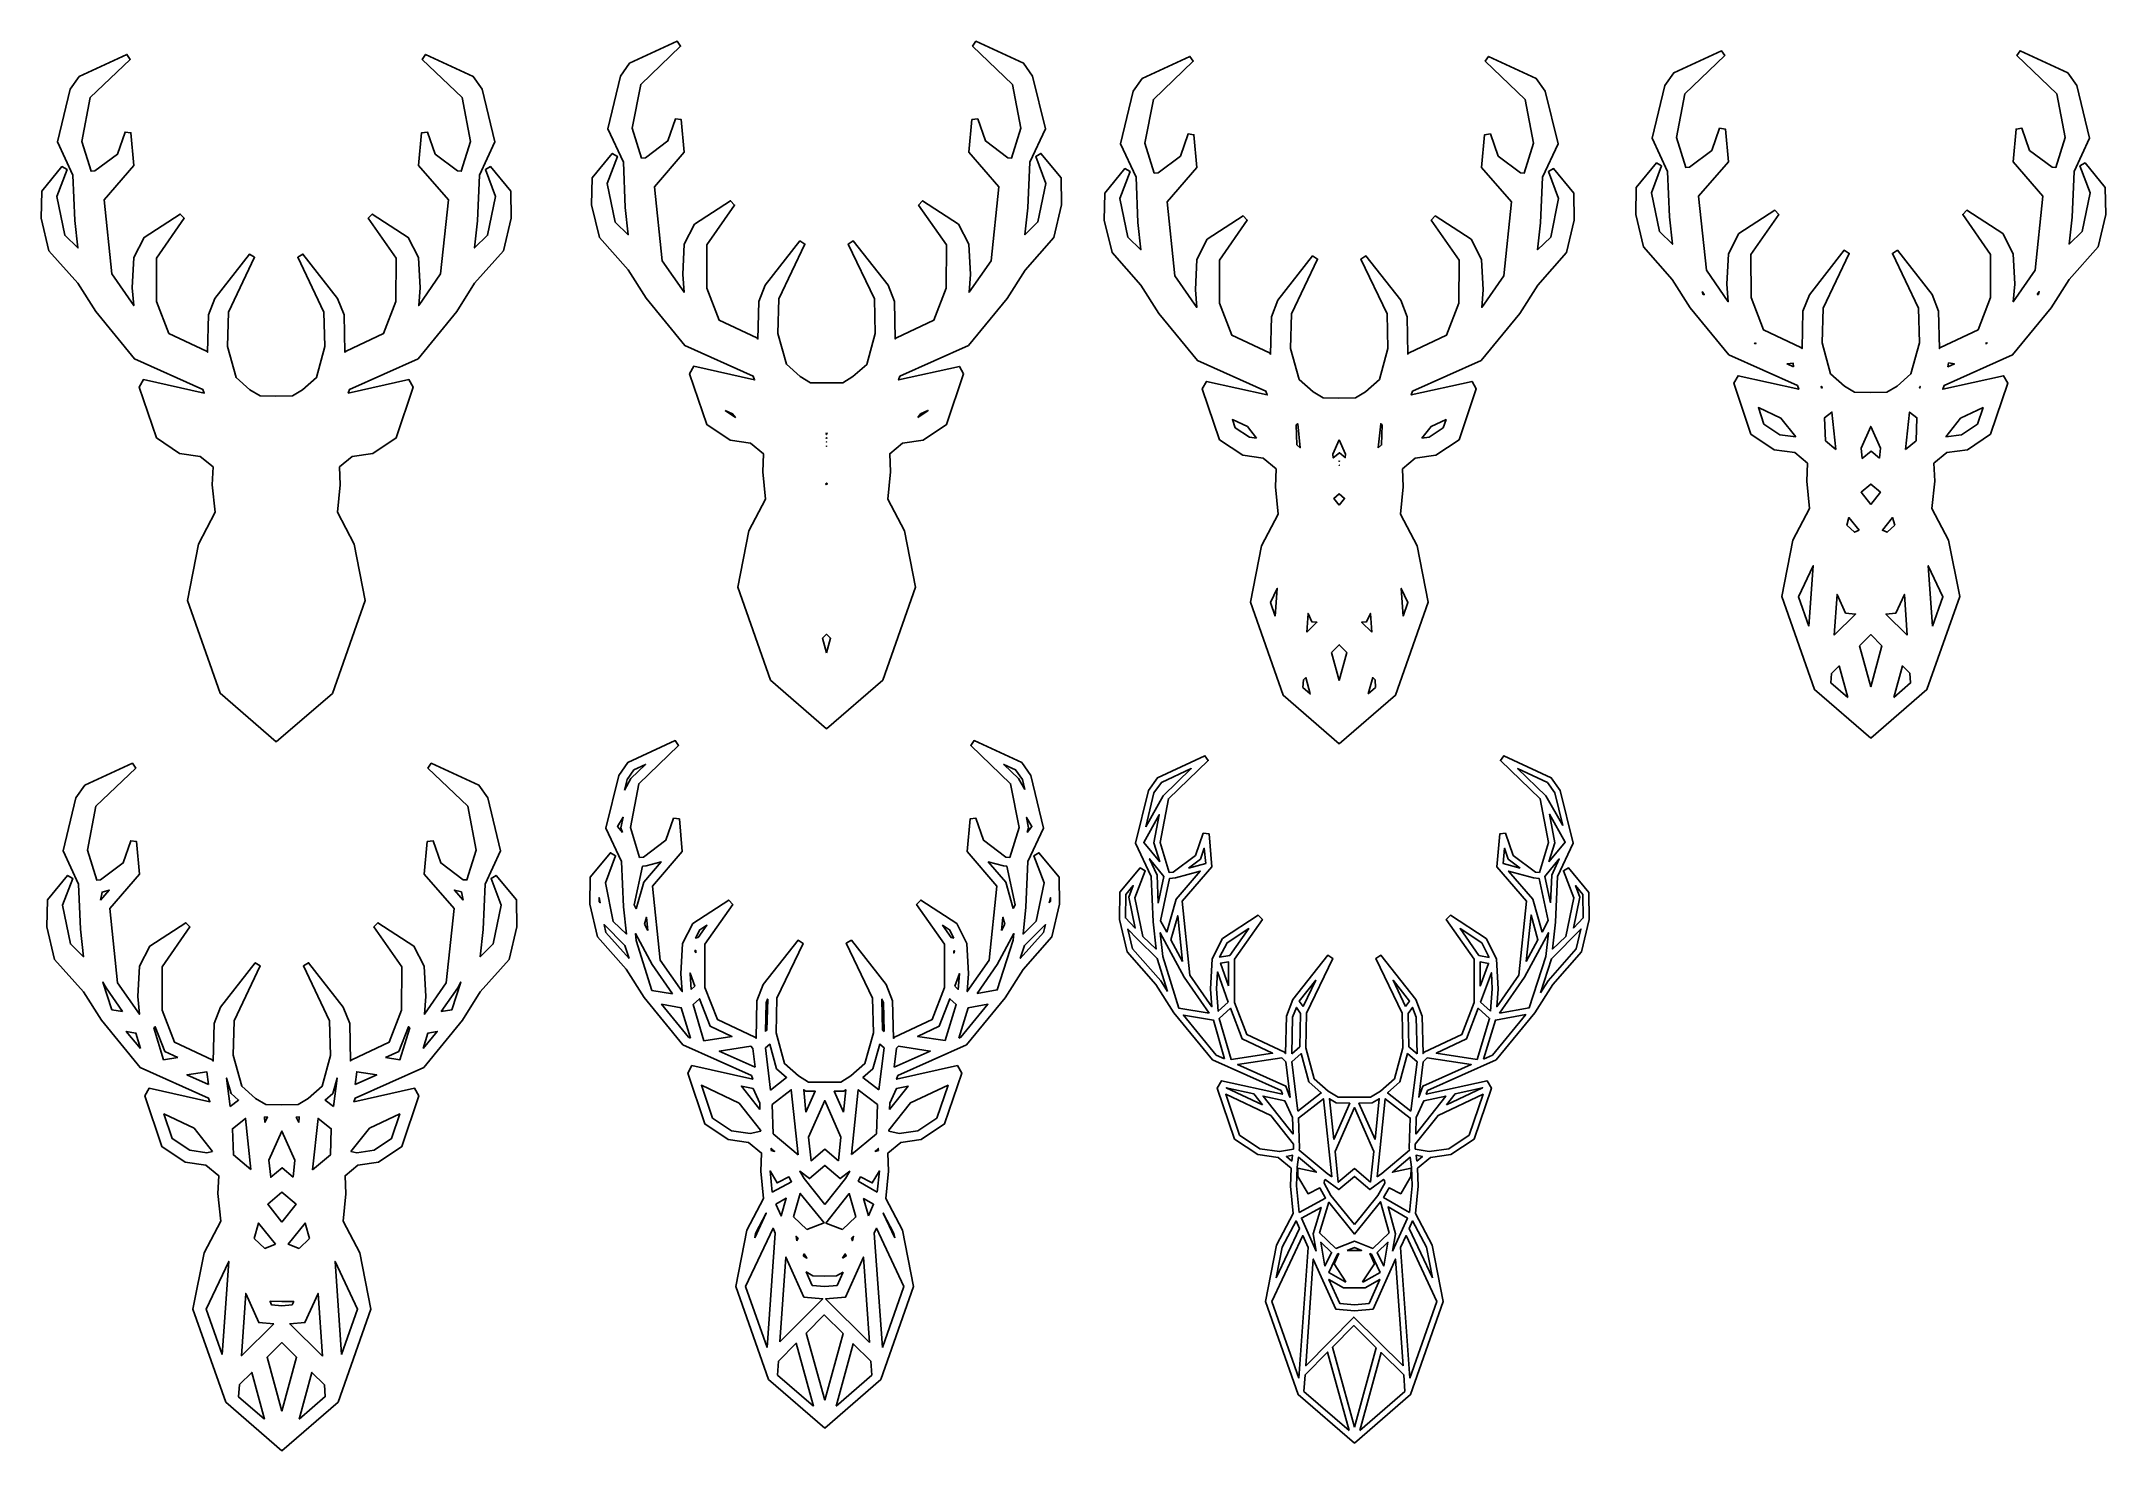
# Model space of a CAD drawing. Extents: x -512 to 316, y -116 to 449.
import ezdxf

# ---------------------------------------------------------------- set-up
doc = ezdxf.new("R2010")
doc.units = 0
doc.layers.add('Layer_1', color=7, linetype='CONTINUOUS')

msp = doc.modelspace()

# ---------------------------------------------------------------- linework, layer by layer
at = {"layer": 'Layer_1', "color": 7}
for points in [[(-196.545019, 173.598503), (-219.066639, 193.101173), (-232.198655, 230.393993), (-227.746213, 252.957983), (-221.060316, 265.690023), (-222.183327, 276.690773), (-221.884038, 283.873933), (-227.052716, 288.143433), (-235.286838, 289.309253), (-244.629936, 295.569333), (-251.510138, 315.943293), (-249.794479, 318.953963), (-225.407338, 313.524833), (-225.944773, 314.996573), (-253.416998, 327.285233), (-268.959879, 346.239523), (-276.1511, 357.599313), (-287.685706, 370.628321), (-290.774923, 383.655951), (-290.58372, 394.509035), (-282.482882, 404.323251), (-280.434469, 403.134865), (-284.531377, 392.327255), (-281.343974, 376.822259), (-276.089515, 371.722828), (-277.295557, 382.699893), (-278.066655, 400.853868), (-284.28643, 414.228762), (-279.164263, 435.365455), (-275.550012, 440.478321), (-256.462807, 449.307756), (-255.127486, 447.35232), (-271.107015, 432.034296), (-274.475142, 414.461304), (-270.773042, 402.476507), (-269.240322, 402.600531), (-260.263091, 409.326734), (-257.16014, 418.195583), (-254.836032, 417.905023), (-253.661943, 404.787476), (-265.578528, 390.999171), (-262.492412, 361.272821), (-253.699152, 348.629663), (-254.265524, 355.718633), (-253.606132, 367.882237), (-249.472018, 375.949962), (-235.063595, 385.330267), (-233.428552, 383.640447), (-244.58963, 367.641424), (-244.56069, 350.281243), (-239.611121, 337.432413), (-224.562944, 330.347573), (-224.09269, 329.869053), (-223.752658, 344.895523), (-221.176071, 351.471873), (-207.235237, 369.263126), (-205.210121, 368.00626), (-215.699403, 346.003473), (-216.051836, 332.163483), (-212.657883, 319.760633), (-207.078841, 314.829093), (-203.036611, 312.388983), (-196.702729, 312.294583), (-190.056519, 312.387883), (-186.013359, 314.831143), (-180.439539, 319.751773), (-177.041299, 332.155153), (-177.391669, 346.003403), (-187.883009, 368.009291), (-185.857299, 369.262961), (-171.916029, 351.472833), (-169.340479, 344.896493), (-169.000449, 329.871053), (-168.525019, 330.350613), (-153.479949, 337.434413), (-148.531409, 350.281173), (-148.502509, 367.64342), (-159.664619, 383.640377), (-158.026479, 385.329162), (-143.618059, 375.946791), (-139.486009, 367.8801), (-138.826619, 355.727873), (-139.396089, 348.632693), (-130.597659, 361.276884), (-127.513609, 390.999101), (-139.436399, 404.793608), (-138.256109, 417.907019), (-135.931109, 418.192589), (-132.830079, 409.330799), (-123.850739, 402.599918), (-122.320129, 402.478504), (-118.616999, 414.460202), (-121.989399, 432.038457), (-137.962589, 447.353283), (-136.632439, 449.305619), (-117.540059, 440.476184), (-113.928909, 435.364351), (-108.804709, 414.233033), (-115.025489, 400.851729), (-115.822339, 382.56034), (-117.002629, 371.726893), (-111.756439, 376.842861), (-108.560769, 392.328219), (-112.658709, 403.134795), (-110.612319, 404.323353), (-102.508419, 394.506896), (-102.320319, 383.656913), (-105.408499, 370.625152), (-116.964989, 357.575863), (-124.153289, 346.204383), (-139.677269, 327.283573), (-167.151499, 314.992373), (-167.686489, 313.523793), (-143.299189, 318.950823), (-141.583039, 315.946323), (-148.467509, 295.566203), (-157.808399, 289.309183), (-166.040459, 288.142333), (-171.208099, 283.870753), (-170.907349, 276.680503), (-172.032859, 265.690993), (-165.346959, 252.953783), (-160.894519, 230.392883), (-174.028599, 193.099043)], [(-417.28311, 168.30758), (-439.804726, 187.81025), (-452.936742, 225.10307), (-448.4843, 247.66706), (-441.798403, 260.3991), (-442.921414, 271.39985), (-442.622125, 278.58301), (-447.790803, 282.85251), (-456.024925, 284.01833), (-465.368023, 290.27841), (-472.248225, 310.65237), (-470.532566, 313.66304), (-446.145425, 308.23391), (-446.68286, 309.70565), (-474.155085, 321.99432), (-489.697966, 340.94861), (-496.889187, 352.308398), (-508.423793, 365.337398), (-511.51301, 378.365033), (-511.321807, 389.218117), (-503.220969, 399.032333), (-501.172556, 397.843947), (-505.269464, 387.036337), (-502.082061, 371.531341), (-496.827602, 366.431908), (-498.033644, 377.408975), (-498.804742, 395.56295), (-505.024517, 408.937844), (-499.90235, 430.074537), (-496.288099, 435.187403), (-477.200894, 444.016838), (-475.865573, 442.061402), (-491.845102, 426.743378), (-495.213229, 409.170386), (-491.511129, 397.185589), (-489.978409, 397.309613), (-481.001178, 404.035816), (-477.898227, 412.904665), (-475.574119, 412.614105), (-474.40003, 399.496558), (-486.316615, 385.708253), (-483.230499, 355.981898), (-474.437239, 343.33875), (-475.003611, 350.42772), (-474.344219, 362.591318), (-470.210105, 370.659044), (-455.801682, 380.039349), (-454.166639, 378.349529), (-465.327717, 362.350508), (-465.298777, 344.99033), (-460.349208, 332.1415), (-445.301031, 325.05666), (-444.830777, 324.57814), (-444.490745, 339.60461), (-441.914158, 346.18096), (-427.973326, 363.972208), (-425.948206, 362.715338), (-436.437486, 340.71256), (-436.789926, 326.87257), (-433.395966, 314.46971), (-427.816926, 309.53817), (-423.774696, 307.09806), (-417.44082, 307.00366), (-410.79461, 307.09696), (-406.75145, 309.54022), (-401.17763, 314.46085), (-397.77939, 326.86424), (-398.12976, 340.71249), (-408.6211, 362.718368), (-406.59539, 363.972038), (-392.65412, 346.18192), (-390.07857, 339.60558), (-389.73854, 324.58014), (-389.26311, 325.0597), (-374.21804, 332.1435), (-369.2695, 344.99026), (-369.2406, 362.352498), (-380.40271, 378.349459), (-378.76457, 380.038244), (-364.35615, 370.655873), (-360.2241, 362.589178), (-359.56471, 350.43696), (-360.13418, 343.34178), (-351.33575, 355.985968), (-348.2517, 385.708183), (-360.17449, 399.50269), (-358.9942, 412.616101), (-356.6692, 412.901671), (-353.56817, 404.039881), (-344.58883, 397.309), (-343.05822, 397.187586), (-339.35509, 409.169284), (-342.72749, 426.747539), (-358.70068, 442.062365), (-357.37053, 444.014701), (-338.27815, 435.185266), (-334.667, 430.073433), (-329.5428, 408.942115), (-335.76358, 395.560811), (-336.56043, 377.269422), (-337.74072, 366.435978), (-332.49453, 371.551943), (-329.29886, 387.037301), (-333.3968, 397.843877), (-331.35041, 399.032435), (-323.24651, 389.215978), (-323.05841, 378.365995), (-326.14659, 365.334238), (-337.70308, 352.284948), (-344.89138, 340.91347), (-360.41536, 321.99266), (-387.88959, 309.70145), (-388.42458, 308.23287), (-364.03728, 313.6599), (-362.32113, 310.6554), (-369.2056, 290.27528), (-378.54649, 284.01826), (-386.77855, 282.85141), (-391.94619, 278.57983), (-391.64544, 271.38958), (-392.77095, 260.40007), (-386.08505, 247.66286), (-381.63261, 225.10196), (-394.76669, 187.80812)], [(9.074047, 167.550884), (-13.44757, 187.053554), (-26.57959, 224.346374), (-22.12714, 246.910364), (-15.44125, 259.642404), (-16.56426, 270.643154), (-16.26497, 277.826314), (-21.43365, 282.095814), (-29.66777, 283.261634), (-39.01087, 289.521714), (-45.89107, 309.895674), (-44.17541, 312.906344), (-19.78827, 307.477214), (-20.3257, 308.948954), (-47.79793, 321.237614), (-63.34081, 340.191904), (-70.53203, 351.551694), (-82.06664, 364.580707), (-85.15585, 377.608339), (-84.96465, 388.461419), (-76.86381, 398.275639), (-74.8154, 397.087249), (-78.91231, 386.279639), (-75.7249, 370.774637), (-70.47045, 365.675207), (-71.67649, 376.652279), (-72.44759, 394.806249), (-78.66736, 408.181149), (-73.54519, 429.317839), (-69.93094, 434.430709), (-50.84374, 443.260139), (-49.50842, 441.304699), (-65.48795, 425.986679), (-68.85607, 408.413689), (-65.15397, 396.428889), (-63.62125, 396.552919), (-54.64402, 403.279119), (-51.54107, 412.147969), (-49.21696, 411.857409), (-48.04287, 398.739859), (-59.95946, 384.951559), (-56.87334, 355.225207), (-48.08008, 342.582044), (-48.64645, 349.671014), (-47.98706, 361.834617), (-43.85295, 369.902347), (-29.44453, 379.282649), (-27.80948, 377.592829), (-38.97056, 361.593807), (-38.94166, 344.233624), (-33.99209, 331.384794), (-18.94392, 324.299954), (-18.47366, 323.821434), (-18.13363, 338.847904), (-15.55704, 345.424254), (-1.61621, 363.215507), (0.40891, 361.958637), (-10.08037, 339.955854), (-10.43281, 326.115864), (-7.03885, 313.713014), (-1.45981, 308.781474), (2.58242, 306.341364), (8.916297, 306.246964), (15.562507, 306.340264), (19.605667, 308.783524), (25.179487, 313.704154), (28.577727, 326.107534), (28.227357, 339.955784), (17.736017, 361.961667), (19.761727, 363.215337), (33.702997, 345.425214), (36.278547, 338.848874), (36.618577, 323.823434), (37.094007, 324.302994), (52.139077, 331.386794), (57.087617, 344.233554), (57.116517, 361.595797), (45.954407, 377.592759), (47.592547, 379.281549), (62.000967, 369.899167), (66.133017, 361.832477), (66.792407, 349.680254), (66.222937, 342.585074), (75.021367, 355.229267), (78.105417, 384.951489), (66.182627, 398.745989), (67.362917, 411.859399), (69.687917, 412.144969), (72.788947, 403.283179), (81.768287, 396.552299), (83.298897, 396.430889), (87.002027, 408.412589), (83.629627, 425.990839), (67.656437, 441.305669), (68.986587, 443.257999), (88.078967, 434.428569), (91.690117, 429.316739), (96.814317, 408.185419), (90.593537, 394.804109), (89.796687, 376.512719), (88.616397, 365.679277), (93.862587, 370.795247), (97.058257, 386.280599), (92.960317, 397.087179), (95.006707, 398.275739), (103.110607, 388.459279), (103.298707, 377.609299), (100.210527, 364.577537), (88.654037, 351.528244), (81.465737, 340.156764), (65.941757, 321.235954), (38.467527, 308.944754), (37.932537, 307.476174), (62.319837, 312.903204), (64.035987, 309.898704), (57.151517, 289.518584), (47.810627, 283.261564), (39.578567, 282.094714), (34.410927, 277.823134), (34.711677, 270.632884), (33.586167, 259.643374), (40.272067, 246.906164), (44.724507, 224.345264), (31.590427, 187.051424)], [(222.252622, 169.818742), (199.731005, 189.321412), (186.598985, 226.614232), (191.051435, 249.178222), (197.737325, 261.910262), (196.614315, 272.911012), (196.913605, 280.094172), (191.744925, 284.363672), (183.510805, 285.529492), (174.167705, 291.789572), (167.287505, 312.163532), (169.003165, 315.174202), (193.390305, 309.745072), (192.852875, 311.216812), (165.380645, 323.505472), (149.837765, 342.459762), (142.646545, 353.819552), (131.111935, 366.848565), (128.022725, 379.876197), (128.213925, 390.729277), (136.314765, 400.543497), (138.363175, 399.355107), (134.266265, 388.547497), (137.453675, 373.042495), (142.708125, 367.943065), (141.502085, 378.920137), (140.730985, 397.074107), (134.511215, 410.449007), (139.633385, 431.585697), (143.247635, 436.698567), (162.334835, 445.527997), (163.670155, 443.572557), (147.690625, 428.254537), (144.322505, 410.681547), (148.024605, 398.696747), (149.557325, 398.820777), (158.534555, 405.546977), (161.637505, 414.415827), (163.961615, 414.125267), (165.135705, 401.007717), (153.219115, 387.219417), (156.305235, 357.493065), (165.098495, 344.849902), (164.532125, 351.938872), (165.191515, 364.102475), (169.325625, 372.170205), (183.734045, 381.550507), (185.369095, 379.860687), (174.208015, 363.861665), (174.236915, 346.501482), (179.186485, 333.652652), (194.234655, 326.567812), (194.704915, 326.089292), (195.044945, 341.115762), (197.621535, 347.692112), (211.562365, 365.483365), (213.587485, 364.226495), (203.098205, 342.223712), (202.745765, 328.383722), (206.139725, 315.980872), (211.718765, 311.049332), (215.760995, 308.609222), (222.094872, 308.514822), (228.741082, 308.608122), (232.784242, 311.051382), (238.358062, 315.972012), (241.756302, 328.375392), (241.405932, 342.223642), (230.914592, 364.229525), (232.940302, 365.483195), (246.881572, 347.693072), (249.457122, 341.116732), (249.797152, 326.091292), (250.272582, 326.570852), (265.317652, 333.654652), (270.266192, 346.501412), (270.295092, 363.863655), (259.132982, 379.860617), (260.771122, 381.549407), (275.179542, 372.167025), (279.311592, 364.100335), (279.970982, 351.948112), (279.401512, 344.852932), (288.199942, 357.497125), (291.283992, 387.219347), (279.361202, 401.013847), (280.541492, 414.127257), (282.866492, 414.412827), (285.967522, 405.551037), (294.946862, 398.820157), (296.477472, 398.698747), (300.180602, 410.680447), (296.808202, 428.258697), (280.835012, 443.573527), (282.165162, 445.525857), (301.257542, 436.696427), (304.868692, 431.584597), (309.992892, 410.453277), (303.772112, 397.071967), (302.975262, 378.780577), (301.794972, 367.947135), (307.041162, 373.063105), (310.236832, 388.548457), (306.138892, 399.355037), (308.185282, 400.543597), (316.289182, 390.727137), (316.477282, 379.877157), (313.389102, 366.845395), (301.832612, 353.796102), (294.644312, 342.424622), (279.120332, 323.503812), (251.646102, 311.212612), (251.111112, 309.744032), (275.498412, 315.171062), (277.214562, 312.166562), (270.330092, 291.786442), (260.989202, 285.529422), (252.757142, 284.362572), (247.589502, 280.090992), (247.890252, 272.900742), (246.764742, 261.911232), (253.450642, 249.174022), (257.903082, 226.613122), (244.769002, 189.319282)], [(154.673699, 348.906002), (155.021565, 347.821472), (155.477596, 347.733772)], [(289.005112, 347.737822), (289.459862, 347.816322), (289.815402, 348.907732)], [(175.622888, 328.435642), (175.738644, 328.067702), (176.226469, 328.142102)], [(268.245292, 328.145012), (268.751012, 328.069012), (268.862092, 328.437342)], [(191.253977, 318.765952), (191.080344, 320.287302), (188.707362, 319.931772)], [(253.412662, 320.298982), (253.219732, 318.784732), (255.798042, 319.930642)], [(202.501163, 310.248802), (202.863647, 310.511902), (202.419311, 310.909462)], [(241.626082, 310.523592), (241.982712, 310.242962), (242.058712, 310.886082)], [(-237.192666, 301.242373), (-237.152356, 301.122493), (-233.132965, 298.436343), (-234.261577, 299.858483)], [(-159.956039, 298.442553), (-155.940779, 301.120423), (-155.900479, 301.242373), (-158.829499, 299.857453)], [(192.146945, 290.620892), (186.20983, 298.099742), (177.158713, 302.376252), (179.406639, 295.792672), (185.800046, 291.525232)], [(208.236599, 285.582332), (206.674224, 300.631652), (203.721622, 298.323362), (204.030026, 289.097562)], [(236.241412, 285.569012), (240.458212, 289.095412), (240.762062, 298.322752), (237.810312, 300.629592)], [(252.323112, 290.629162), (258.697922, 291.528252), (265.094012, 295.802052), (267.323752, 302.376252), (258.275202, 298.099512)], [(-196.547079, 292.292023), (-196.749659, 291.843463), (-196.547079, 291.607823), (-196.346579, 291.843463)], [(-196.545019, 290.377923), (-196.695909, 290.251833), (-196.546049, 290.067863), (-196.396189, 290.249763)], [(-24.061937, 290.101774), (-27.769202, 294.759884), (-33.796741, 297.610354), (-32.67123, 294.312364), (-26.980622, 290.519314)], [(-7.914085, 287.422864), (-6.549828, 286.281844), (-7.558295, 295.909344), (-8.175102, 295.427004)], [(24.676497, 286.278664), (26.029967, 287.412884), (26.297447, 295.427004), (25.684897, 295.906064)], [(42.186827, 290.108134), (45.112137, 290.521384), (50.798607, 294.316494), (51.921017, 297.610354), (45.897617, 294.760914)], [(225.684952, 282.106682), (226.102492, 286.146752), (222.241232, 294.885232), (218.379972, 286.146752), (218.807112, 282.014502), (222.347682, 284.903412)], [(-196.546049, 287.035493), (-196.633949, 286.961093), (-196.547149, 286.859803), (-196.459249, 286.961093)], [(-196.545019, 288.705673), (-196.626619, 288.640573), (-196.547019, 288.543473), (-196.463319, 288.641673)], [(9.062657, 289.495084), (11.626837, 283.691824), (11.489377, 282.348234), (9.174277, 284.285074), (6.647297, 282.227314), (6.496407, 283.694924)], [(9.066787, 281.031524), (8.951037, 280.932324), (9.058527, 280.802094), (9.174277, 280.934394)], [(9.018217, 279.300364), (9.062617, 279.247664), (9.105017, 279.298264), (9.063717, 279.334464)], [(-196.547079, 271.435413), (-196.865409, 271.830223), (-196.545019, 272.098933), (-196.230829, 271.828153)], [(9.063367, 263.328144), (11.179327, 265.987474), (9.064727, 267.785824), (6.947027, 265.988514)], [(222.243302, 263.530042), (226.144872, 268.439302), (222.245362, 271.752802), (218.339662, 268.438272)], [(217.546942, 253.207162), (213.487245, 258.308652), (212.648018, 255.309352), (215.658757, 252.444252)], [(231.836512, 255.307292), (230.991082, 258.306592), (226.935522, 253.186492), (228.826872, 252.442352)], [(197.432228, 214.716652), (199.153236, 238.967202), (193.29143, 226.498862)], [(247.050052, 214.708222), (251.196572, 226.498712), (245.333362, 238.965132)], [(-16.593657, 218.787264), (-15.807143, 229.881154), (-18.490182, 224.178144)], [(34.718977, 218.792424), (36.614467, 224.178144), (33.934527, 229.881154)], [(207.600266, 211.138412), (216.182687, 219.621612), (212.12712, 219.995752), (208.760919, 227.481602)], [(236.873932, 211.121872), (235.723612, 227.479532), (232.355342, 219.983352), (228.303912, 219.618512)], [(-3.971455, 212.285094), (0.111267, 216.323324), (-1.936156, 216.510394), (-3.434772, 219.842494)], [(22.092337, 212.279254), (21.561117, 219.846624), (20.058367, 216.507294), (18.017147, 216.323324)], [(-196.545019, 204.019373), (-198.154219, 209.906353), (-196.546049, 211.499023), (-194.937879, 209.903253)], [(9.062657, 192.969714), (12.143017, 204.243204), (9.063687, 207.288224), (5.983777, 204.240344)], [(222.243402, 190.479902), (226.732952, 206.909212), (222.242262, 211.354422), (217.753652, 206.906112)], [(212.999419, 186.143562), (209.535031, 198.779472), (206.525396, 195.807042), (206.256677, 191.974722)], [(231.487182, 186.151822), (238.234052, 192.005732), (237.952932, 195.842182), (234.943302, 198.818752)], [(-4.360247, 194.143344), (-2.563507, 187.596414), (-5.529735, 190.165754), (-5.313726, 193.188824)], [(20.689167, 187.606944), (23.665047, 190.179404), (23.442887, 193.202054), (22.484057, 194.143344)], [(-197.30096, -106.859829), (-219.822577, -87.357159), (-232.954597, -50.064339), (-228.502147, -27.500349), (-221.816257, -14.768309), (-222.939267, -3.767559), (-222.639977, 3.415601), (-227.808657, 7.685101), (-236.042777, 8.850921), (-245.385877, 15.111001), (-252.266077, 35.484961), (-250.550417, 38.495631), (-226.163277, 33.066501), (-226.700707, 34.538241), (-254.172937, 46.826901), (-269.715817, 65.781191), (-276.907037, 77.140981), (-288.441647, 90.169994), (-291.530857, 103.197626), (-291.339657, 114.050706), (-283.238817, 123.864926), (-281.190407, 122.676536), (-285.287317, 111.868926), (-282.099907, 96.363924), (-276.845457, 91.264494), (-278.051497, 102.241566), (-278.822597, 120.395536), (-285.042367, 133.770436), (-279.920197, 154.907126), (-276.305947, 160.019996), (-257.218747, 168.849426), (-255.883427, 166.893986), (-271.862957, 151.575966), (-275.231077, 134.002976), (-271.528977, 122.018176), (-269.996257, 122.142206), (-261.019027, 128.868406), (-257.916077, 137.737256), (-255.591967, 137.446696), (-254.417877, 124.329146), (-266.334467, 110.540846), (-263.248347, 80.814494), (-254.455087, 68.171331), (-255.021457, 75.260301), (-254.362067, 87.423904), (-250.227957, 95.491634), (-235.819537, 104.871936), (-234.184487, 103.182116), (-245.345567, 87.183094), (-245.316667, 69.822911), (-240.367097, 56.974081), (-225.318927, 49.889241), (-224.848667, 49.410721), (-224.508637, 64.437191), (-221.932047, 71.013541), (-207.991217, 88.804794), (-205.966097, 87.547924), (-216.455377, 65.545141), (-216.807817, 51.705151), (-213.413857, 39.302301), (-207.834817, 34.370761), (-203.792587, 31.930651), (-197.45871, 31.836251), (-190.8125, 31.929551), (-186.76934, 34.372811), (-181.19552, 39.293441), (-177.79728, 51.696821), (-178.14765, 65.545071), (-188.63899, 87.550954), (-186.61328, 88.804624), (-172.67201, 71.014501), (-170.09646, 64.438161), (-169.75643, 49.412721), (-169.281, 49.892281), (-154.23593, 56.976081), (-149.28739, 69.822841), (-149.25849, 87.185084), (-160.4206, 103.182046), (-158.78246, 104.870836), (-144.37404, 95.488454), (-140.24199, 87.421764), (-139.5826, 75.269541), (-140.15207, 68.174361), (-131.35364, 80.818554), (-128.26959, 110.540776), (-140.19238, 124.335276), (-139.01209, 137.448686), (-136.68709, 137.734256), (-133.58606, 128.872466), (-124.60672, 122.141586), (-123.07611, 122.020176), (-119.37298, 134.001876), (-122.74538, 151.580126), (-138.71857, 166.894956), (-137.38842, 168.847286), (-118.29604, 160.017856), (-114.68489, 154.906026), (-109.56069, 133.774706), (-115.78147, 120.393396), (-116.57832, 102.102006), (-117.75861, 91.268564), (-112.51242, 96.384534), (-109.31675, 111.869886), (-113.41469, 122.676466), (-111.3683, 123.865026), (-103.2644, 114.048566), (-103.0763, 103.198586), (-106.16448, 90.166824), (-117.72097, 77.117531), (-124.90927, 65.746051), (-140.43325, 46.825241), (-167.90748, 34.534041), (-168.44247, 33.065461), (-144.05517, 38.492491), (-142.33902, 35.487991), (-149.22349, 15.107871), (-158.56438, 8.850851), (-166.79644, 7.684001), (-171.96408, 3.412421), (-171.66333, -3.777829), (-172.78884, -14.767339), (-166.10294, -27.504549), (-161.6505, -50.065449), (-174.78458, -87.359289)], [(-415.015235, -115.931261), (-437.536852, -96.428591), (-450.668872, -59.135771), (-446.216422, -36.571781), (-439.530532, -23.839741), (-440.653542, -12.838991), (-440.354252, -5.655831), (-445.522932, -1.386331), (-453.757052, -0.220511), (-463.100152, 6.039569), (-469.980352, 26.413529), (-468.264692, 29.424199), (-443.877552, 23.995069), (-444.414982, 25.466809), (-471.887212, 37.755469), (-487.430092, 56.709759), (-494.621312, 68.069549), (-506.155922, 81.098562), (-509.245132, 94.126194), (-509.053932, 104.979274), (-500.953092, 114.793494), (-498.904682, 113.605104), (-503.001592, 102.797494), (-499.814182, 87.292492), (-494.559732, 82.193062), (-495.765772, 93.170134), (-496.536872, 111.324104), (-502.756642, 124.699004), (-497.634472, 145.835694), (-494.020222, 150.948564), (-474.933022, 159.777994), (-473.597702, 157.822554), (-489.577232, 142.504534), (-492.945352, 124.931544), (-489.243252, 112.946744), (-487.710532, 113.070774), (-478.733302, 119.796974), (-475.630352, 128.665824), (-473.306242, 128.375264), (-472.132152, 115.257714), (-484.048742, 101.469414), (-480.962622, 71.743062), (-472.169362, 59.099899), (-472.735732, 66.188869), (-472.076342, 78.352472), (-467.942232, 86.420202), (-453.533812, 95.800504), (-451.898762, 94.110684), (-463.059842, 78.111662), (-463.030942, 60.751479), (-458.081372, 47.902649), (-443.033202, 40.817809), (-442.562942, 40.339289), (-442.222912, 55.365759), (-439.646322, 61.942109), (-425.705492, 79.733362), (-423.680372, 78.476492), (-434.169652, 56.473709), (-434.522092, 42.633719), (-431.128132, 30.230869), (-425.549092, 25.299329), (-421.506862, 22.859219), (-415.172985, 22.764819), (-408.526775, 22.858119), (-404.483615, 25.301379), (-398.909795, 30.222009), (-395.511555, 42.625389), (-395.861925, 56.473639), (-406.353265, 78.479522), (-404.327555, 79.733192), (-390.386285, 61.943069), (-387.810735, 55.366729), (-387.470705, 40.341289), (-386.995275, 40.820849), (-371.950205, 47.904649), (-367.001665, 60.751409), (-366.972765, 78.113652), (-378.134875, 94.110614), (-376.496735, 95.799404), (-362.088315, 86.417022), (-357.956265, 78.350332), (-357.296875, 66.198109), (-357.866345, 59.102929), (-349.067915, 71.747122), (-345.983865, 101.469344), (-357.906655, 115.263844), (-356.726365, 128.377254), (-354.401365, 128.662824), (-351.300335, 119.801034), (-342.320995, 113.070154), (-340.790385, 112.948744), (-337.087255, 124.930444), (-340.459655, 142.508694), (-356.432845, 157.823524), (-355.102695, 159.775854), (-336.010315, 150.946424), (-332.399165, 145.834594), (-327.274965, 124.703274), (-333.495745, 111.321964), (-334.292595, 93.030574), (-335.472885, 82.197132), (-330.226695, 87.313102), (-327.031025, 102.798454), (-331.128965, 113.605034), (-329.082575, 114.793594), (-320.978675, 104.977134), (-320.790575, 94.127154), (-323.878755, 81.095392), (-335.435245, 68.046099), (-342.623545, 56.674619), (-358.147525, 37.753809), (-385.621755, 25.462609), (-386.156745, 23.994029), (-361.769445, 29.421059), (-360.053295, 26.416559), (-366.937765, 6.036439), (-376.278655, -0.220581), (-384.510715, -1.387431), (-389.678355, -5.659011), (-389.377605, -12.849261), (-390.503115, -23.838771), (-383.817215, -36.575981), (-379.364775, -59.136881), (-392.498855, -96.430721)], [(-277.563911, 149.033176), (-275.0151, 153.613384), (-269.117786, 159.296758), (-273.853412, 157.095342), (-276.546788, 153.291957)], [(-117.07952, 149.281865), (-118.0345, 153.295057), (-120.72891, 157.093275), (-125.46351, 159.298825), (-119.56412, 153.615451)], [(15.121667, -112.907455), (-7.39995, -93.404785), (-20.53197, -56.111965), (-16.07952, -33.547975), (-9.39363, -20.815935), (-10.51664, -9.815185), (-10.21735, -2.632025), (-15.38603, 1.637475), (-23.62015, 2.803295), (-32.96325, 9.063375), (-39.84345, 29.437335), (-38.12779, 32.448005), (-13.74065, 27.018875), (-14.27808, 28.490615), (-41.75031, 40.779275), (-57.29319, 59.733565), (-64.48441, 71.093355), (-76.01902, 84.122368), (-79.10823, 97.15), (-78.91703, 108.00308), (-70.81619, 117.8173), (-68.76778, 116.62891), (-72.86469, 105.8213), (-69.67728, 90.316298), (-64.42283, 85.216868), (-65.62887, 96.19394), (-66.39997, 114.34791), (-72.61974, 127.72281), (-67.49757, 148.8595), (-63.88332, 153.97237), (-44.79612, 162.8018), (-43.4608, 160.84636), (-59.44033, 145.52834), (-62.80845, 127.95535), (-59.10635, 115.97055), (-57.57363, 116.09458), (-48.5964, 122.82078), (-45.49345, 131.68963), (-43.16934, 131.39907), (-41.99525, 118.28152), (-53.91184, 104.49322), (-50.82572, 74.766868), (-42.03246, 62.123705), (-42.59883, 69.212675), (-41.93944, 81.376278), (-37.80533, 89.444008), (-23.39691, 98.82431), (-21.76186, 97.13449), (-32.92294, 81.135468), (-32.89404, 63.775285), (-27.94447, 50.926455), (-12.8963, 43.841615), (-12.42604, 43.363095), (-12.08601, 58.389565), (-9.50942, 64.965915), (4.43141, 82.757168), (6.45653, 81.500298), (-4.03275, 59.497515), (-4.38519, 45.657525), (-0.99123, 33.254675), (4.58781, 28.323135), (8.63004, 25.883025), (14.963917, 25.788625), (21.610127, 25.881925), (25.653287, 28.325185), (31.227107, 33.245815), (34.625347, 45.649195), (34.274977, 59.497445), (23.783637, 81.503328), (25.809347, 82.756998), (39.750617, 64.966875), (42.326167, 58.390535), (42.666197, 43.365095), (43.141627, 43.844655), (58.186697, 50.928455), (63.135237, 63.775215), (63.164137, 81.137458), (52.002027, 97.13442), (53.640167, 98.82321), (68.048587, 89.440828), (72.180637, 81.374138), (72.840027, 69.221915), (72.270557, 62.126735), (81.068987, 74.770928), (84.153037, 104.49315), (72.230247, 118.28765), (73.410537, 131.40106), (75.735537, 131.68663), (78.836567, 122.82484), (87.815907, 116.09396), (89.346517, 115.97255), (93.049647, 127.95425), (89.677247, 145.5325), (73.704057, 160.84733), (75.034207, 162.79966), (94.126587, 153.97023), (97.737737, 148.8584), (102.861937, 127.72708), (96.641157, 114.34577), (95.844307, 96.05438), (94.664017, 85.220938), (99.910207, 90.336908), (103.105877, 105.82226), (99.007937, 116.62884), (101.054327, 117.8174), (109.158227, 108.00094), (109.346327, 97.15096), (106.258147, 84.119198), (94.701657, 71.069905), (87.513357, 59.698425), (71.989377, 40.777615), (44.515147, 28.486415), (43.980157, 27.017835), (68.367457, 32.444865), (70.083607, 29.440365), (63.199137, 9.060245), (53.858247, 2.803225), (45.626187, 1.636375), (40.458547, -2.635205), (40.759297, -9.825455), (39.633787, -20.814965), (46.319687, -33.552175), (50.772127, -56.113075), (37.638047, -93.406915)], [(-68.555933, 134.27458), (-61.607519, 146.727568), (-50.282352, 157.632547), (-62.280873, 152.087121), (-65.261044, 147.865482)], [(98.703077, 134.785805), (95.532237, 147.868582), (92.550507, 152.086413), (80.564677, 157.63026), (91.909727, 146.696561)], [(-278.455505, 132.046111), (-279.015889, 133.902959), (-278.200435, 138.081516), (-280.362577, 134.354611)], [(-116.13074, 132.043642), (-114.21768, 134.354611), (-116.36329, 138.052579), (-115.5654, 133.890558)], [(-62.897683, 120.19435), (-65.262077, 127.841898), (-63.099935, 139.10426), (-69.317643, 128.002095)], [(93.163397, 120.172082), (99.743867, 128.147822), (93.329787, 139.331635), (95.534267, 127.837215)], [(-51.396113, 117.740273), (-44.500553, 119.597439), (-45.046256, 125.682856), (-46.557275, 121.360641)], [(81.667457, 117.733989), (76.828477, 121.363742), (75.318487, 125.681824), (74.774847, 119.597439)], [(-272.881896, 101.403652), (-269.849428, 112.053933), (-262.829217, 120.233214), (-268.965857, 118.585032), (-270.342516, 118.430002), (-273.681848, 102.938442)], [(-121.6623, 101.509878), (-120.90048, 102.939476), (-124.24183, 118.429563), (-125.61853, 118.583997), (-131.72566, 120.223176), (-124.64288, 112.039695)], [(-63.527817, 103.643892), (-61.242685, 114.408092), (-67.02631, 121.439188), (-64.008406, 114.943461)], [(-60.077896, 91.970187), (-56.344792, 105.255162), (-46.683365, 116.522692), (-56.671386, 113.810713), (-58.964786, 113.597806), (-62.571737, 96.596332)], [(90.390787, 92.047737), (92.890537, 96.693413), (89.240117, 113.597806), (86.912607, 113.807612), (76.959737, 116.521658), (86.650097, 105.32751)], [(93.807287, 103.810291), (94.280637, 114.949662), (97.274767, 121.38131), (91.519047, 114.40706)], [(-487.784974, 104.89166), (-484.279244, 108.910019), (-487.106979, 108.132806)], [(-342.280675, 104.89166), (-343.008285, 108.165879), (-345.819485, 108.910019)], [(-72.779763, 93.65553), (-75.337948, 106.04478), (-73.563379, 110.720462), (-76.518237, 107.14342), (-76.682568, 97.768282), (-72.777897, 93.642436)], [(103.051427, 93.646762), (106.959827, 97.768558), (106.791507, 107.142388), (103.836647, 110.721496), (105.611217, 106.042713)], [(-287.815785, 104.324832), (-287.34514, 103.824954), (-287.780706, 105.915086)], [(-107.2343, 103.842494), (-106.77242, 104.318984), (-106.79692, 105.919139)], [(-275.752951, 81.431317), (-277.466629, 86.739949), (-285.798937, 95.09706), (-285.048595, 91.938596)], [(-258.321545, 67.284801), (-266.484354, 79.058761), (-273.166117, 91.478676), (-272.86623, 88.692696), (-266.624913, 68.638731)], [(-268.202079, 92.738548), (-268.74158, 98.032281), (-269.541532, 95.222117)], [(-248.006825, 89.842998), (-244.539839, 94.815466), (-247.390946, 92.970058), (-249.073532, 89.648297)], [(-145.50983, 89.64623), (-146.6095, 89.836399), (-150.04495, 94.818009), (-147.21134, 92.975273)], [(-136.175, 67.421231), (-128.12794, 68.864041), (-121.70443, 88.761392), (-121.41827, 91.474543), (-128.099, 79.055661)], [(-126.38458, 92.748721), (-125.03976, 95.21695), (-125.84385, 98.03435)], [(-118.84256, 81.435701), (-109.53476, 91.93653), (-108.78856, 95.093959), (-117.11492, 86.734112)], [(-59.814348, 68.244505), (-63.907669, 81.401224), (-71.858057, 89.16829), (-75.691415, 93.234192), (-73.808325, 85.28119), (-62.534595, 72.548115)], [(-43.080486, 59.480175), (-53.138376, 73.964448), (-62.71443, 91.803788), (-61.671373, 82.291356), (-55.217212, 61.537935)], [(-53.789909, 80.276842), (-55.693669, 98.603374), (-58.448023, 88.933678)], [(-34.796753, 82.63949), (-27.236491, 93.472936), (-35.949138, 87.799899), (-38.930867, 81.980098)], [(69.259937, 81.867443), (66.218267, 87.801965), (57.508717, 93.473971), (65.076217, 82.62812)], [(73.374417, 59.517385), (85.289967, 61.699165), (91.944857, 82.29429), (92.986647, 91.810953), (83.395517, 73.934079)], [(84.063177, 80.279943), (88.757457, 89.001893), (85.992767, 98.845219)], [(89.749647, 67.727735), (92.811997, 72.553285), (104.080557, 85.28119), (105.965707, 93.233157), (94.170047, 81.389952)], [(-249.023923, 83.674502), (-249.030123, 84.692526), (-249.375322, 84.631556)], [(-145.55678, 84.598671), (-145.55878, 83.670367), (-145.23942, 84.5406)], [(-250.821925, 69.084931), (-249.41253, 70.328551), (-251.295617, 75.638811), (-251.314217, 75.328761)], [(-145.1636, 70.327311), (-143.76627, 69.081081), (-143.26914, 75.331861), (-143.27614, 75.439351)], [(-35.474748, 63.925385), (-39.810401, 76.088986), (-40.179563, 69.272615), (-39.464169, 60.334905)], [(-35.287679, 70.543075), (-35.302149, 80.129049), (-38.526758, 79.616419)], [(65.545997, 70.330835), (68.934057, 79.489411), (65.575417, 80.09701)], [(69.736397, 60.338005), (70.451597, 69.268725), (70.103357, 75.718405), (65.752087, 63.918665)], [(-478.960545, 60.168429), (-483.216813, 60.928479), (-486.801054, 72.008913), (-485.536015, 69.644199)], [(-351.073755, 60.203509), (-346.794095, 60.905089), (-343.272865, 72.008913), (-344.508965, 69.664869)], [(-5.413226, 62.169095), (-0.368882, 72.741385), (-6.946476, 64.349845)], [(35.681627, 62.167355), (37.221587, 64.349135), (30.644207, 72.742415)], [(-251.108548, 49.524651), (-254.833387, 61.696511), (-262.755382, 63.138291), (-251.885992, 49.879111)], [(-245.811455, 48.490561), (-234.525582, 50.175771), (-243.218591, 54.271641), (-247.527373, 65.337641), (-250.088455, 63.029771)], [(-221.077309, 52.207691), (-220.473728, 52.720321), (-220.157466, 65.110261), (-220.236016, 65.221881), (-220.824092, 63.738771)], [(-173.50605, 52.199421), (-173.75601, 63.735361), (-174.34631, 65.219811), (-174.42381, 65.104061), (-174.10756, 52.732721)], [(-149.00522, 48.517991), (-144.53831, 63.076281), (-147.05702, 65.336601), (-151.36167, 54.273711), (-160.06191, 50.174741)], [(-143.47688, 49.525681), (-142.69863, 49.872951), (-131.82384, 63.139321), (-139.75204, 61.694451)], [(-36.893782, 41.263205), (-41.405137, 56.763035), (-53.40647, 58.800115), (-40.239317, 42.759755)], [(-17.690922, 43.477765), (-29.822451, 49.195665), (-34.567311, 61.514165), (-39.103468, 57.430695), (-34.315129, 40.983115), (-17.676351, 43.470825)], [(-10.014439, 43.243905), (-6.755002, 46.083855), (-6.418124, 59.435735), (-8.137916, 61.872795), (-9.682008, 57.931955)], [(40.286107, 43.230745), (39.953207, 57.934025), (38.411177, 61.874865), (36.689317, 59.436775), (37.029357, 46.082545)], [(64.326907, 41.024455), (69.366397, 57.437925), (64.840577, 61.516235), (60.093577, 49.187265), (47.952717, 43.471855)], [(66.869387, 41.129875), (70.515537, 42.760105), (83.841997, 58.996485), (71.670127, 56.771305)], [(-471.728073, 45.376949), (-473.580156, 51.528509), (-477.416614, 52.223039)], [(-456.696996, 41.740189), (-462.438279, 40.874909), (-466.333055, 53.620369), (-465.812156, 54.083389), (-461.938489, 44.231799)], [(-373.418825, 41.755459), (-367.647605, 40.862489), (-363.720195, 53.610039), (-364.243165, 54.079259), (-368.114895, 44.227889)], [(-358.370205, 45.376729), (-352.728315, 52.208389), (-356.468955, 51.536779)], [(-225.132313, 37.858661), (-226.067183, 45.433941), (-226.878504, 46.256631), (-239.588839, 44.363201)], [(-218.987513, 28.725921), (-221.070072, 45.578631), (-219.360615, 47.066921), (-216.642437, 37.242191), (-212.611674, 33.693061)], [(-175.61445, 28.750721), (-173.51019, 45.584841), (-175.22378, 47.066921), (-177.93989, 37.242191), (-181.97065, 33.693061)], [(-169.45462, 37.870581), (-168.51204, 45.448411), (-167.70486, 46.257661), (-154.98832, 44.362171)], [(-10.651709, 25.660495), (-10.730009, 25.833655), (-12.357816, 30.288165), (-31.71234, 38.946715), (-14.009395, 41.594965), (-12.414659, 39.977495)], [(-7.567408, 20.280505), (1.853206, 27.578255), (-3.096363, 31.944915), (-6.221753, 43.362305), (-10.009637, 40.044675)], [(37.836407, 20.264155), (40.279797, 40.044675), (36.491917, 43.363335), (33.365497, 31.943875), (28.421097, 27.578255)], [(40.921907, 25.666345), (41.008107, 25.847585), (42.632067, 30.288165), (61.988347, 38.946715), (44.286747, 41.591865), (42.687887, 39.977495)], [(-444.442917, 30.907549), (-445.071302, 36.000779), (-453.108021, 34.843219)], [(-435.753008, 22.085349), (-432.393009, 24.691739), (-435.420212, 27.349109), (-437.162742, 33.487229)], [(-394.296105, 22.072949), (-392.886605, 33.487829), (-394.631795, 27.344599), (-397.659215, 24.687769)], [(-385.639275, 30.907549), (-376.941095, 34.810149), (-384.977815, 36.033849)], [(-227.184442, 11.335921), (-222.979001, 12.186361), (-222.994501, 12.615271), (-231.666839, 23.510731), (-246.760492, 30.646211), (-242.268777, 17.469761), (-234.695757, 12.414601)], [(-223.302351, 20.950521), (-230.698426, 30.324791), (-226.016598, 29.278891), (-223.377943, 23.441481)], [(-207.958727, 2.761611), (-210.734786, 28.854081), (-218.395301, 22.870981), (-218.006695, 11.173501)], [(-204.812667, 19.853071), (-201.1147, 28.228791), (-204.858141, 28.270091), (-205.737675, 28.815791)], [(-189.77256, 19.854301), (-188.8488, 28.814091), (-189.72935, 28.271161), (-193.47072, 28.228761)], [(-186.53265, 2.838091), (-176.57667, 11.167301), (-176.18806, 22.874081), (-183.82273, 28.833401)], [(-171.60436, 12.188421), (-167.39376, 11.336801), (-159.88621, 12.414771), (-152.31355, 17.470791), (-147.8208, 30.649311), (-162.91364, 23.520071), (-171.59092, 12.612171)], [(-171.2819, 20.949651), (-163.88493, 30.322721), (-168.56682, 29.277821), (-171.20748, 23.438391)], [(-9.307872, 5.047325), (-9.256192, 5.451435), (-9.311392, 6.970625), (-18.380806, 18.494125), (-36.481401, 27.045985), (-30.935486, 10.624245), (-22.721002, 5.120705), (-14.890989, 4.011735)], [(-21.712282, 22.720665), (-25.187004, 27.133835), (-36.265397, 29.598805)], [(-9.451712, 11.029575), (-9.686141, 17.736995), (-12.692146, 24.356715), (-21.490071, 26.311145)], [(6.048878, -6.124115), (4.186759, -4.738495), (-6.948325, 4.583275), (-6.852205, 5.349115), (-7.280083, 17.448635), (2.730673, 25.223875)], [(6.874087, 8.872415), (5.146027, 25.199065), (7.891079, 23.516485), (13.298497, 23.439985)], [(23.426047, 8.845545), (25.134477, 25.220775), (22.308807, 23.517515), (16.976827, 23.441015)], [(24.284177, -6.051035), (26.131267, -4.710265), (37.223657, 4.585345), (37.126557, 5.339815), (37.550297, 17.445535), (27.544707, 25.221805)], [(39.578677, 5.048585), (45.163217, 4.011735), (52.997897, 5.121665), (61.206687, 10.623215), (66.752607, 27.045985), (48.699957, 18.517305), (39.582167, 6.970725), (39.528467, 5.451435)], [(39.723757, 11.020085), (39.959407, 17.736995), (42.962837, 24.354675), (51.809847, 26.322515)], [(52.043457, 22.750385), (66.546927, 29.600865), (55.512977, 27.147275)], [(-442.793967, 4.030139), (-445.085804, 3.562419), (-451.9298, 4.544299), (-458.957794, 9.236519), (-462.318828, 19.108779), (-450.230677, 13.395439)], [(-427.405925, -3.219551), (-429.548674, 17.333889), (-434.831102, 13.205269), (-434.480217, 2.705899)], [(-421.793266, 15.699789), (-420.822745, 17.909779), (-422.00374, 17.898079)], [(-408.269415, 15.735349), (-408.039975, 17.916089), (-409.230595, 17.899589)], [(-402.686835, -3.231241), (-395.565285, 2.704619), (-395.214985, 13.197479), (-400.505545, 17.328009)], [(-387.322175, 4.053519), (-384.960185, 3.562419), (-378.037905, 4.568009), (-371.092235, 9.245229), (-367.730485, 19.114159), (-379.821095, 13.396259)], [(-191.80674, 0.323521), (-190.82179, 9.871251), (-197.29065, 24.508091), (-203.761568, 9.870221), (-202.77662, 0.322481), (-197.29581, 4.981631)], [(21.641147, -8.297595), (22.925817, 4.049975), (15.138187, 21.670605), (7.382585, 4.075815), (8.68793, -8.251085), (15.153687, -2.777515)], [(-410.553515, -6.204401), (-409.854675, 0.568999), (-415.024555, 12.275089), (-420.199435, 0.568309), (-419.493535, -6.254011), (-414.911915, -2.481431)], [(-218.82835, 4.491741), (-218.720863, 5.339231), (-217.319397, 4.119671)], [(-177.25983, 4.126901), (-175.75604, 4.487611), (-175.8594, 5.318561)], [(-9.900432, 0.250055), (-9.615863, 2.549295), (-12.122168, 2.085235)], [(-7.006203, -20.414685), (-8.098641, -9.729035), (-7.783991, -2.166025), (-7.298692, 1.753475), (-0.108431, -4.268905), (-7.577743, -2.627655), (-7.568443, -5.921515), (-3.460165, -12.861655), (1.244457, -10.517615), (3.600903, -14.627955)], [(37.283597, -20.386775), (26.820157, -14.369575), (29.030877, -10.515545), (33.733427, -12.861655), (37.842737, -5.920475), (37.848737, -2.625585), (30.378397, -4.270965), (37.571757, 1.749335), (38.056917, -2.174795), (38.374097, -9.740195)], [(40.173347, 0.250725), (42.397497, 2.090405), (39.879827, 2.553425)], [(-218.365329, -12.305169), (-210.572522, -8.080099), (-211.657727, -6.106069), (-215.813426, -8.230279), (-216.372686, -8.561729), (-219.225866, -3.736409)], [(-197.29375, -17.245439), (-188.98327, -6.799989), (-187.28919, -3.877779), (-191.13392, -6.786129), (-197.29065, -1.545099), (-203.454612, -6.780959), (-207.289001, -3.878809), (-205.590315, -6.799989)], [(-176.20976, -12.218349), (-183.86611, -7.820209), (-182.92563, -6.103999), (-178.7692, -8.230289), (-178.20861, -8.559659), (-175.3602, -3.737219)], [(15.235337, -25.220595), (5.734106, -13.534485), (2.958992, -8.681975), (3.111008, -7.434595), (3.455176, -7.181385), (8.886368, -11.236945), (15.153687, -5.922545), (21.349687, -11.198705), (26.816017, -7.175185), (27.161217, -7.436665), (27.314187, -8.684135), (24.522627, -13.556185)], [(-415.025915, -24.280181), (-409.341185, -17.121561), (-415.025915, -12.294811), (-420.713095, -17.122601)], [(-216.888719, -17.104479), (-214.805855, -21.745419), (-212.697457, -14.713289)], [(-204.42096, -27.241729), (-197.53766, -24.587619), (-207.141207, -12.772319), (-209.782908, -22.152629)], [(-190.14088, -27.262819), (-196.81907, -24.640649), (-187.43395, -12.786829), (-184.79632, -22.158829)], [(-179.7651, -21.702009), (-177.68151, -17.071799), (-181.70813, -14.810439)], [(7.720547, -34.774535), (15.187797, -31.906485), (22.553747, -34.774535), (29.078417, -28.592995), (25.573717, -16.086265), (15.236367, -29.085985), (4.90296, -16.314605), (1.206217, -28.604365)], [(-417.618855, -33.136201), (-421.898504, -34.814151), (-426.087536, -30.832671), (-424.343886, -24.650821)], [(-408.149525, -34.816611), (-403.967225, -30.829741), (-405.707295, -24.651851), (-412.432465, -33.139191)], [(-225.383712, -30.583639), (-225.044614, -28.841369), (-220.753813, -20.654009), (-220.723843, -20.716009)], [(-169.21898, -30.561419), (-169.54454, -28.855059), (-173.82438, -20.656079), (-173.85948, -20.726379)], [(-16.217598, -46.652195), (-13.778137, -34.333585), (-8.233002, -23.771585), (-6.879079, -26.787425)], [(-0.133236, -35.942415), (-1.384839, -28.888585), (1.78706, -18.350725), (-6.103932, -22.657445)], [(30.405467, -35.945515), (31.657067, -28.903055), (28.647437, -18.175025), (36.386497, -22.637805)], [(46.477567, -46.646355), (44.051267, -34.339425), (38.503167, -23.770555), (37.150277, -26.786385)], [(-220.403447, -74.511189), (-229.010673, -50.095109), (-218.02879, -26.724929), (-217.140118, -28.736139)], [(-208.472392, -31.698299), (-207.976298, -30.681309), (-208.811389, -29.945439)], [(-186.58639, -30.697839), (-186.09856, -31.723109), (-185.76784, -29.937169)], [(-174.18405, -74.552529), (-165.56442, -50.072369), (-176.53636, -26.724959), (-177.44517, -28.736139)], [(-7.138495, -86.854035), (-17.980323, -56.072405), (-5.583033, -29.671995), (-3.413656, -34.494445)], [(3.350708, -41.974985), (5.991874, -36.438325), (1.66097, -32.337465)], [(26.910727, -41.907745), (24.285947, -36.435405), (28.611257, -32.339535)], [(37.407627, -86.846805), (48.253477, -56.074525), (35.855267, -29.670965), (33.686917, -34.495475)], [(-438.994154, -77.323571), (-436.354522, -39.992521), (-445.389823, -59.205831)], [(-391.054965, -77.323571), (-384.662015, -59.182451), (-393.697695, -39.989421)], [(-215.280925, -72.327799), (-212.842925, -38.248429), (-205.631241, -54.297129), (-198.11262, -55.004549)], [(-205.967119, -37.808519), (-204.454033, -38.676689), (-205.570244, -37.031309)], [(-179.30208, -72.468939), (-181.74528, -38.254269), (-188.9482, -54.297129), (-196.95501, -55.048399)], [(-190.12919, -38.663529), (-188.63248, -37.809939), (-189.03005, -37.003119)], [(34.652237, -81.884835), (31.612787, -39.104345), (22.626687, -59.122825), (15.134367, -59.821485), (7.649361, -59.122825), (-1.349896, -39.098495), (-4.376906, -81.831085), (14.869467, -62.322205)], [(11.388537, -48.187665), (11.676897, -48.193665), (7.061155, -41.022015), (8.871898, -36.902365), (8.319993, -37.112175), (4.873176, -44.422315)], [(12.255667, -35.596185), (15.174357, -34.478945), (18.053767, -35.599285)], [(18.843987, -48.186915), (18.443497, -48.192915), (23.215207, -41.034775), (21.397457, -36.894515), (21.955337, -37.113565), (25.444527, -44.399945)], [(-189.90702, -44.299579), (-192.31579, -49.631599), (-197.28533, -50.087629), (-202.27826, -49.619909), (-204.68703, -44.241109), (-202.0444, -45.807979), (-197.23856, -45.913209), (-192.56135, -45.819709)], [(21.007587, -56.862075), (15.139217, -57.417075), (9.265667, -56.865175), (4.938287, -47.229585), (10.729147, -50.575115), (15.212597, -50.648515), (19.501737, -50.576215), (25.337047, -47.225505)], [(-418.310205, -65.078661), (-431.232353, -77.881681), (-429.512562, -52.867181), (-424.282421, -64.526171)], [(-410.312705, -56.025651), (-410.270305, -56.100051), (-410.901175, -57.481101), (-415.024435, -57.856741), (-419.161755, -57.473611), (-419.779805, -56.100051), (-419.738505, -56.024551), (-415.026645, -56.125841)], [(-398.734585, -78.078401), (-400.517775, -52.827281), (-405.785495, -64.514471), (-411.847495, -65.090731)], [(-197.23587, -95.628229), (-189.9538, -68.987969), (-197.52939, -61.485629), (-204.703114, -68.775109)], [(15.186757, -106.545855), (23.923177, -74.647035), (14.903427, -65.727935), (6.295893, -74.440715)], [(-415.024555, -100.073611), (-409.114845, -78.451151), (-415.025595, -72.596211), (-420.932205, -78.447021)], [(-201.73454, -98.046629), (-208.734909, -72.826539), (-215.847652, -80.083979), (-216.203186, -85.574069)], [(-192.74843, -98.005729), (-178.37768, -85.578939), (-178.77395, -80.042639), (-185.89046, -73.005989)], [(13.067627, -107.859435), (-5.111744, -92.175675), (-4.638389, -85.503215), (4.351243, -76.409195)], [(17.338567, -107.811945), (35.385007, -92.176705), (34.912687, -85.515615), (25.879647, -76.583865)], [(-421.953334, -103.331291), (-427.096061, -84.532961), (-432.01883, -89.391421), (-432.363775, -94.337581)], [(-408.106565, -103.335371), (-397.594515, -94.244051), (-397.935165, -89.501641), (-402.951905, -84.542771)]]:
    msp.add_lwpolyline(points, close=True, dxfattribs=at)

doc.saveas('drawing.dxf')
